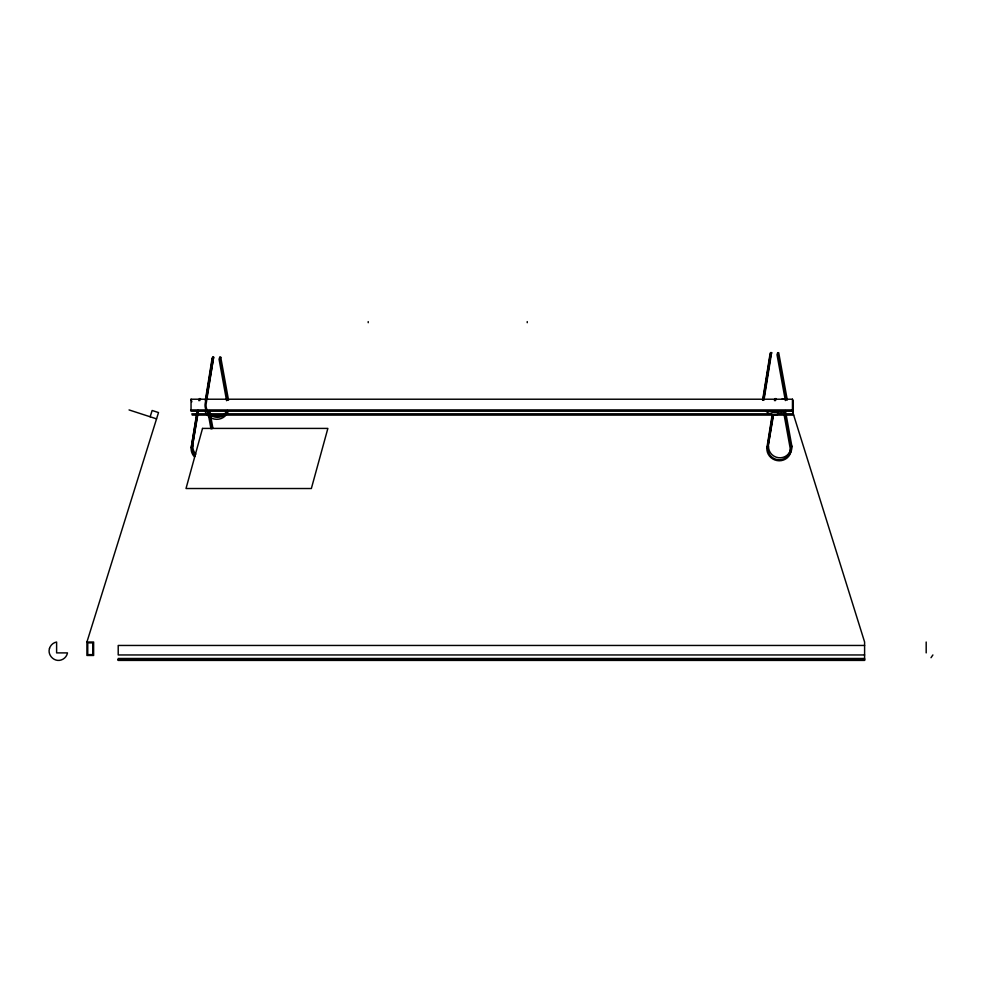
<?xml version="1.0" encoding="UTF-8"?>
<svg xmlns="http://www.w3.org/2000/svg" width="982" height="982" viewBox="0 0 982 982"><rect width="100%" height="100%" fill="white"/><g stroke="black" fill="none" stroke-linecap="round" stroke-linejoin="round"><path stroke-width="1.47" d="M194.461 456.875A12.238 11.821 18.8 0 1 191.171 447.841L197.1 410.967M191.171 447.841L197.542 410.451M195.173 456.176A11.219 10.839 18.8 0 1 192.177 447.853L198.119 410.979M192.177 447.853L198.56 410.464M205.324 400.472L211.965 359.179L212.64 357.178L213.659 357.19L206.06 404.4A11.219 10.839 18.8 0 0 207.276 410.243M212.64 357.178L205.054 404.388A12.238 11.821 18.8 0 0 205.925 409.727M206.809 397.538L213.659 357.19M762.572 400.337L769.925 354.612L770.6 352.612L771.619 352.624L764.021 399.834M763.002 399.821L770.6 352.612M763.579 400.349L769.986 360.517M770.465 357.571L771.619 352.624M785.391 410.574L791.848 446.11L791.173 448.099A12.238 11.821 18.8 0 1 779.156 460.779A12.238 11.821 18.8 0 1 766.868 447.841L772.085 415.386M767.777 444.38L772.294 416.343M783.427 411.077L790.154 448.087A11.219 10.839 18.8 0 1 779.143 459.797A11.219 10.839 18.8 0 1 767.875 447.853L773.104 415.398M767.875 447.853L773.534 414.883M150.16 416.785L152.136 410.488L158.519 412.563L86.919 642.019L86.919 655.46L93.634 655.46L93.634 642.019L86.919 642.019M198.769 400.644L199.444 398.643L200.451 398.655L199.776 400.656M228.548 400.202L220.741 357.264L219.735 357.252L219.06 359.252L226.584 400.705M220.066 359.252L220.741 357.264M787.306 400.079L778.701 352.698L777.695 352.685L777.008 354.686L785.354 400.57M774.454 400.644L775.142 398.643L776.148 398.655L775.473 400.656M766.868 447.841L767.543 445.853M931.01 657.707L932.9 654.957M191.048 409.715L191.048 399.22L792.462 399.22L793.272 401.81L793.272 413.815L777.928 413.815M771.791 413.815L191.858 413.815L192.263 415.104L209.129 415.104M212.198 415.104L793.677 415.104M864.602 645.456L118.208 645.456L118.208 654.957L864.602 654.957M864.602 658.48L118.208 658.48L118.208 660.407L864.602 660.407L864.602 642.019L792.057 409.924L190.643 409.924L191.048 411.213L792.462 411.213L792.462 399.22M118.208 659.597L864.602 659.597M118.208 660.014L864.602 660.014M769.925 354.612L770.931 354.612M211.965 359.179L212.984 359.179M782.224 398.717L783.243 398.729M206.527 398.717L207.546 398.729M129.047 409.924L156.555 418.86M191.048 399.22L191.858 401.81M777.695 352.685L786.3 400.067M784.446 411.09L791.173 448.099M219.735 357.252L227.529 400.19M209.694 410.574L210.234 413.532M210.774 416.491L212.922 428.336M208.749 411.09L209.289 414.048M209.829 417.006L211.977 428.852M208.54 415.521L210.958 428.839M926.186 642.019L926.186 652.895M792.867 400.521L792.867 412.514M527.236 321.593L527.236 322.71M368.213 321.593L368.213 322.71M781.647 411.065A12.238 11.821 18.8 0 1 768.906 410.942M778.333 411.384A11.219 10.839 18.8 0 1 772.233 411.323M783.538 411.028A12.238 11.821 18.8 0 1 765.616 410.832M228.131 410.942A12.238 11.821 18.8 0 1 206.404 410.722M227.259 410.439A11.219 10.839 18.8 0 1 209.043 412.722M228.266 410.93A12.238 11.821 18.8 0 1 204.87 410.685M191.895 448.025A12.238 11.821 18.8 0 1 191.846 445.853M195.848 454.187A11.219 10.839 18.8 0 1 192.865 445.865M791.848 446.11A12.238 11.821 18.8 0 1 788.742 455.059M790.706 449.081A11.219 10.839 18.8 0 1 778.284 457.686A11.219 10.839 18.8 0 1 768.55 445.865M49.493 648.415C47.271 655.203 54.305 662.236 61.093 660.014A9.28 9.28 0 0 0 67.488 652.895L56.612 652.895L56.612 642.019A9.28 9.28 0 0 0 49.493 648.415M202.525 428.41L186.015 488.52L311.355 488.52L327.865 428.41L202.525 428.41M92.799 642.866L87.754 642.866L87.754 654.626L92.799 654.626L92.799 642.866"/></g></svg>
